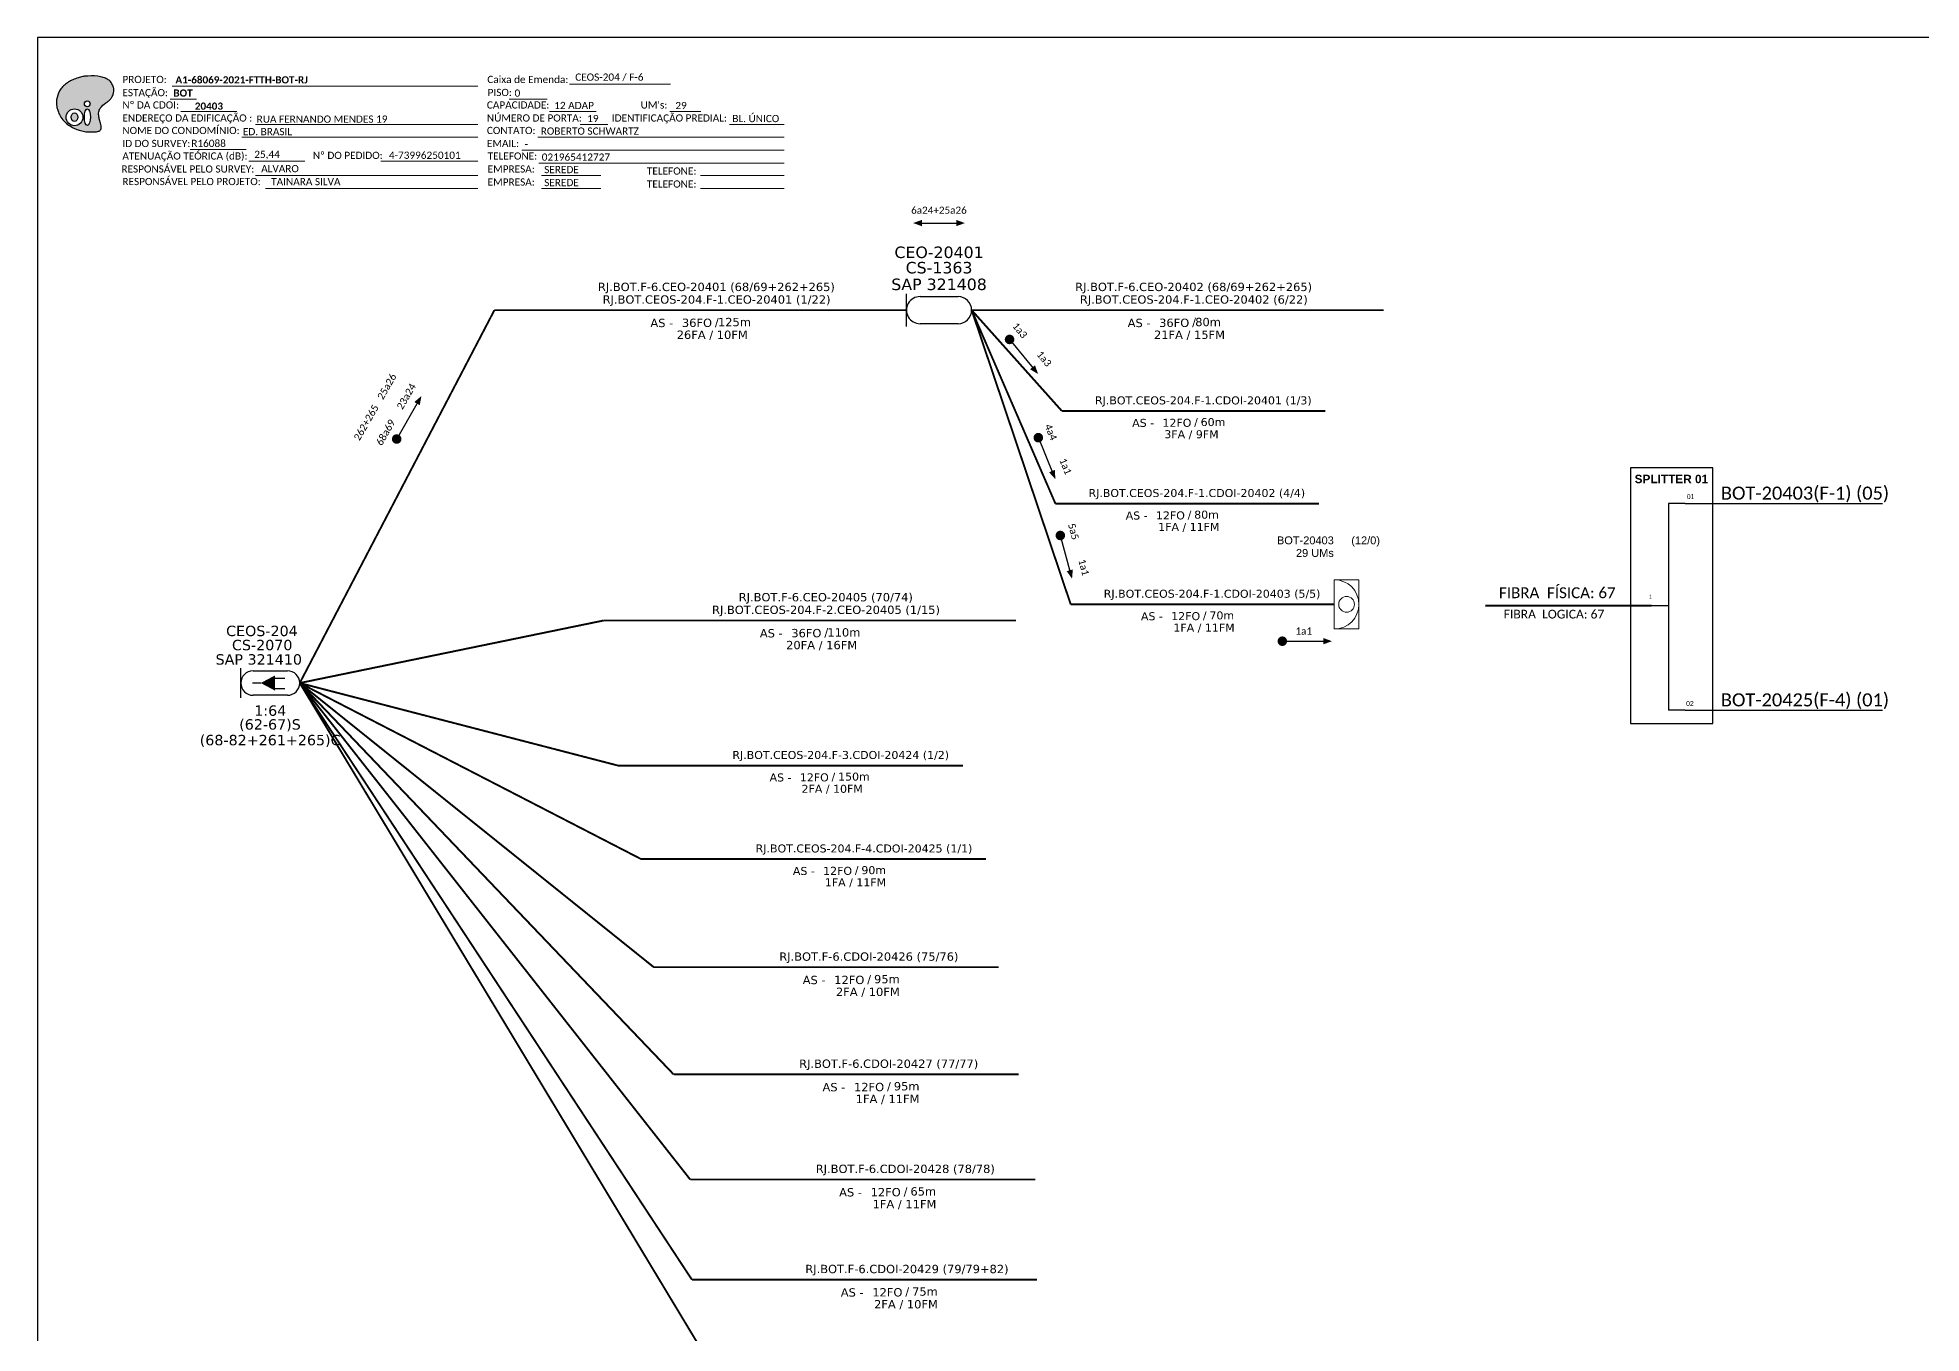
# Model space of a CAD drawing. Extents: x -89 to 749, y 705 to 1299.
# Drawn here: x -89.3 to 379.1, y 976.6 to 1299 of the extents above; entities that cross this region are included whole.
import ezdxf
from ezdxf.enums import TextEntityAlignment as Align

# ---------------------------------------------------------------- set-up
doc = ezdxf.new("R2010")
doc.units = 0
for name, color, linetype, lineweight in [("20.0-LEGENDA DOS CDO'S", 1, 'Continuous', 0), ('20.1-CDO_INTERIOR', 1, 'Continuous', 0), ('40.1-ETIQUETAS', 1, 'Continuous', 20)]:
    doc.layers.add(name, color=color, linetype=linetype, lineweight=lineweight)
for name, color, linetype in [('20.4-CEOS', 1, 'Continuous'), ('CABO OPTICO EXISTENTE', 5, 'Continuous'), ('CAP a instalar', 1, 'Continuous'), ('SETA', 7, 'Continuous')]:
    doc.layers.add(name, color=color, linetype=linetype)
doc.styles.add('ARIAL', font='arial.ttf')
doc.styles.add('siredit', font='verdana.ttf')
doc.styles.get("Standard").update_dxf_attribs({"font": 'arial.ttf'})
doc.styles.add('WMF-Calibri0', font='calibri.ttf')
doc.styles.add('WMF-Calibri1', font='calibrib.ttf')
doc.linetypes.add('FENCELINE1', pattern='A,0.25,-0.1,[133,ltypeshp.shx,S=0.1,R=0,X=-0.1,Y=0],-0.1,1', length=1.45)

# ---------------------------------------------------------------- blocks, each defined once
blk = doc.blocks.new('OI')
h = blk.add_hatch(color=40)
edge = h.paths.add_edge_path()
edge.add_spline(control_points=[(4.35, -0.67), (3.92, -0.99), (3.26, -1.5), (2.81, -2.59), (2.9, -3.5), (3.06, -4.27), (3.31, -4.85), (3.37, -5.39), (3.4, -5.88), (3.2, -6.4), (2.54, -6.61), (1.65, -6.63), (0.55, -6.67), (-0.56, -6.42), (-1.61, -6.14), (-2.77, -5.61), (-3.92, -4.77), (-4.89, -3.7), (-5.34, -2.65), (-5.6, -1.94), (-5.85, -0.96), (-5.71, 0.47), (-5.1, 2.02), (-4.14, 3.02), (-3.3, 3.61), (-2.37, 4.16), (-1.36, 4.44), (-0.56, 4.7), (0.79, 4.85), (2.24, 4.97), (3.79, 4.57), (4.67, 4.21), (5.44, 3.65), (5.76, 2.99), (6.03, 2.21), (6.01, 1.46), (5.72, 0.64), (5.31, 0.08), (4.88, -0.38), (4.51, -0.55), (4.35, -0.67)], knot_values=[0, 0, 0, 0, 1.60434, 2.417191, 3.427595, 4.282808, 4.776746, 5.304182, 5.888771, 6.258406, 6.858137, 7.79129, 8.986195, 10.124242, 11.187857, 12.242908, 13.953784, 15.414161, 16.515391, 17.349188, 17.675853, 19.552021, 21.515531, 22.568638, 23.63245, 24.621084, 25.782718, 26.745347, 27.142653, 29.870543, 31.004649, 31.921532, 32.709589, 33.801391, 34.042471, 35.192333, 35.971461, 36.628871, 37.254359, 37.836911, 37.836911, 37.836911, 37.836911], degree=3, periodic=0)
h.paths.add_polyline_path([(1.13, -0.87, -1), (-0.04, -0.87, -1)], flags=16)
edge = h.paths.add_edge_path(flags=16)
edge.add_ellipse((0.56, -3.59), major_axis=(-0.02, 1.71), ratio=0.361305, start_angle=0, end_angle=360)
h.paths.add_polyline_path([(-0.36, -3.62, -1), (-3.8, -3.62, -1)], flags=16)
edge = h.paths.add_edge_path(flags=0)
edge.add_ellipse((-2.08, -3.62), major_axis=(0, 0.885), ratio=0.758294, start_angle=0, end_angle=360)
at = {"color": 40}
for centre, radius in [((-2.08, -3.62), 1.72), ((0.54, -0.87), 0.587)]:
    blk.add_circle(centre, radius, dxfattribs=at)
blk.add_ellipse((-2.08, -3.62), major_axis=(0, 0.885), ratio=0.758294, start_param=-3.141592653589792, end_param=3.141592653589792, dxfattribs=at)
blk.add_ellipse((0.56, -3.59), major_axis=(-0.02, 1.71), ratio=0.361305, dxfattribs=at)
at = {"color": 40, "start_tangent": (-0.800898, -0.598801), "end_tangent": (-0.800898, -0.598801)}
blk.add_spline([(4.35, -0.67), (3.2, -1.78), (2.9, -2.54), (2.92, -3.55), (3.12, -4.38), (3.28, -4.85), (3.37, -5.37), (3.35, -5.95), (3.2, -6.29), (2.66, -6.55), (1.73, -6.63), (0.54, -6.62), (-0.58, -6.41), (-1.6, -6.11), (-2.56, -5.67), (-3.95, -4.67), (-4.89, -3.56), (-5.37, -2.56), (-5.64, -1.78), (-5.72, -1.46), (-5.63, 0.42), (-4.84, 2.22), (-4.13, 2.99), (-3.27, 3.62), (-2.4, 4.09), (-1.3, 4.47), (-0.37, 4.72), (0.02, 4.77), (2.75, 4.8), (3.85, 4.53), (4.69, 4.16), (5.31, 3.68), (5.85, 2.73), (5.93, 2.5), (5.94, 1.35), (5.67, 0.62), (5.29, 0.08), (4.84, -0.36), (4.35, -0.67)], degree=3, dxfattribs=at)
blk = doc.blocks.new('CARIMBO')
at = {"color": 7, "lineweight": 0}
for points in [[(35.66, -16.79), (111.64, -16.79)], [(134.48, -16.3), (159.61, -16.3)], [(35.15, -20.06), (41.7, -20.06)], [(37.81, -23.14), (51.75, -23.14)], [(119.43, -20.02), (128.92, -20.02)], [(129.48, -23.14), (141.1, -23.14)], [(159.42, -23.14), (167.09, -23.14)], [(56.38, -26.37), (111.64, -26.37)], [(137.07, -26.37), (144.01, -26.37)], [(174.24, -26.37), (187.8, -26.37)], [(40.13, -32.55), (54.07, -32.55)], [(52.97, -29.48), (111.64, -29.48)], [(122.56, -32.72), (187.83, -32.72)], [(126.6, -29.48), (187.83, -29.48)], [(54.67, -35.52), (68.61, -35.52)], [(126.84, -35.96), (187.83, -35.96)], [(56.38, -39.07), (111.64, -39.07)], [(127.45, -39.07), (142.25, -39.07)], [(167.06, -39.07), (187.83, -39.07)], [(58.87, -42.31), (111.64, -42.31)], [(127.45, -42.31), (142.25, -42.31)], [(167.06, -42.31), (187.83, -42.31)]]:
    blk.add_lwpolyline(points, dxfattribs=at)
at = {"color": 7, "xscale": 1.213923925163967, "yscale": 1.213923925163967, "zscale": 1.213923925163967, "rotation": 0.1532896023949059}
blk.add_blockref('OI', (13.86, -20.16), dxfattribs=at)
at = {"color": 7, "lineweight": 0, "style": 'WMF-Calibri0'}
for s, height, p in [('PROJETO:', 1.793, (23.26, -16.04)), ('ESTAÇÃO:', 1.793, (23.26, -19.32)), ('Caixa de Emenda:', 1.7927, (114.02, -16.04)), ('PISO:', 1.793, (114.09, -19.28)), ('ENDEREÇO DA EDIFICAÇÃO :', 1.7927, (23.26, -25.63)), ('Nº DA CDOI:', 1.7927, (23.26, -22.39)), ('CAPACIDADE:', 1.7927, (113.91, -22.39)), ('NÚMERO DE PORTA:', 1.7927, (113.91, -25.63)), ('IDENTIFICAÇÃO PREDIAL:', 1.7927, (144.99, -25.63)), ("UM's:", 1.793, (152.15, -22.39)), ('NOME DO CONDOMÍNIO:', 1.7927, (23.26, -28.74)), ('CONTATO:', 1.793, (113.91, -28.74)), ('ATENUAÇÃO TEÓRICA (dB):', 1.7927, (23.26, -35.09)), ('ID DO SURVEY:', 1.7927, (23.26, -31.97)), ('EMAIL:', 1.793, (113.91, -31.97)), ('RESPONSÁVEL PELO SURVEY:', 1.7927, (23.02, -38.32)), ('TELEFONE:', 1.793, (114.09, -35.09)), ('EMPRESA:', 1.793, (114.09, -38.32)), ('TELEFONE:', 1.793, (153.7, -38.83)), ('RESPONSÁVEL PELO PROJETO:', 1.7927, (23.26, -41.44)), ('EMPRESA:', 1.793, (114.09, -41.56)), ('TELEFONE:', 1.793, (153.7, -42.06))]:
    blk.add_text(s, height=height, dxfattribs=at).set_placement(p)
at = {"color": 7, "lineweight": 0, "flags": 8}
for tag, p, style in [('CEOS-XX', (135.87, -15.46), 'WMF-Calibri0'), ('EST', (35.94, -19.41), 'WMF-Calibri1'), ('PROJ', (36.46, -16.13), 'WMF-Calibri1'), ('PISO_PTR', (120.78, -19.42), 'WMF-Calibri0'), ('CAPAC.', (130.66, -22.52), 'WMF-Calibri0'), ("UC'S", (160.78, -22.54), 'WMF-Calibri0'), ('NOME_DO_COND.', (53.23, -29.02), 'WMF-Calibri0'), ('LOGRADOURO', (56.65, -25.91), 'WMF-Calibri0'), ('NOME_DO_CONTATO', (127.3, -28.89), 'WMF-Calibri0'), ('N°', (138.85, -25.77), 'WMF-Calibri0'), ('N°PREDIO', (174.94, -25.77), 'WMF-Calibri0'), ('_ID_', (40.39, -31.94), 'WMF-Calibri0'), ('EMAIL', (123.26, -32.12), 'WMF-Calibri0'), ('O_POTEN', (56.06, -34.68), 'WMF-Calibri0'), ('RES_SURVEY', (57.78, -38.23), 'WMF-Calibri0'), ('TELEFONE', (127.55, -35.36), 'WMF-Calibri0'), ('EMP_RESP_SURVEY', (128.16, -38.47), 'WMF-Calibri0'), ('CONT_RESP_SURVEY', (167.76, -38.47), 'WMF-Calibri0'), ('RES_PROJ', (60.27, -41.47), 'WMF-Calibri0'), ('EMP_RESP_PROJ', (128.16, -41.71), 'WMF-Calibri0'), ('CONT_RESP_PROJ', (167.76, -41.71), 'WMF-Calibri0')]:
    blk.add_attdef(tag, p, '', height=1.79, dxfattribs=dict(at, style=style))
at = {"color": 7, "lineweight": 0, "style": 'WMF-Calibri1', "flags": 8}
blk.add_attdef("N° CDO'S", text='', height=1.79, dxfattribs=at).set_placement((44.78, -22.68), align=Align.CENTER)
blk = doc.blocks.new('ETIQUETA_RS5F')
at = {"layer": '40.1-ETIQUETAS', "color": 0, "style": 'siredit'}
blk.add_text('/', height=1.5, dxfattribs=at).set_placement((1.58, -1.95), align=Align.MIDDLE_RIGHT)
for tag, p in [('ETIQUETA_R_PRIMARIA', (1.21, 4.1)), ('ETIQUETA_R_SECUNDARIA', (1.21, 2.1)), ('F_ATIVAS/F_MORTAS', (1.14, -4.24))]:
    blk.add_attdef(tag, text='', height=1.5, dxfattribs=at).set_placement(p, align=Align.MIDDLE_CENTER)
for tag, p in [('TIPO_CABO', (-6.58, -2.12)), ('CAP_CABO', (0.4, -2.09))]:
    blk.add_attdef(tag, text='', height=1.5, dxfattribs=at).set_placement(p, align=Align.MIDDLE_RIGHT)
blk.add_attdef('METROS', text='', height=1.5, dxfattribs=at).set_placement((2.14, -1.95), align=Align.MIDDLE_LEFT)
for tag, p in [('FUSÃO_1', (0.85, -8.39)), ('FUSÃO_2', (0.85, -10.6)), ('FUSÃO_3', (0.85, -12.93)), ('FUSÃO_4', (0.85, -15.14)), ('FUSÃO_5', (0.85, -17.16))]:
    blk.add_attdef(tag, text='', height=1.5, dxfattribs=at).set_placement(p, align=Align.CENTER)
blk = doc.blocks.new('CEOS_RP_CT_DRT')
at = {"layer": '20.4-CEOS', "color": 0}
for p, q in [((-4.54, 1.19), (-1.19, 1.19)), ((-1.19, -1.19), (-4.54, -1.19))]:
    blk.add_line(p, q, dxfattribs=at)
for points in [[(-5.73, -1.43), (-5.73, 1.44)], [(-3.79, 0), (-4.59, 0)], [(-2.47, 0.48), (-1.45, 0.48)], [(-2.47, -0.52), (-1.45, -0.52)]]:
    blk.add_lwpolyline(points, dxfattribs=at)
blk.add_lwpolyline([(-3.79, 0, 0, 1.47, 0), (-2.41, 0, 1.47, 1.47, 0)], format="xyseb", dxfattribs=at)
for centre, start, end in [((-4.54, 0), 90, 270), ((-1.19, 0), 270, 90)]:
    blk.add_arc(centre, 1.19, start, end, dxfattribs=at)
at = {"layer": '20.4-CEOS', "color": 7, "style": 'siredit'}
for tag, p in [('Nº_DA_CEOS', (-2.86, 5.6)), ('LOCAL', (-2.86, 4.24)), ('SAP', (-2.86, 2.78)), ('RACIO_SPLITAGEM', (-2.86, -1.88)), ('FIBRAS_SPLITTER', (-2.86, -3.58)), ('FIBRAS_TOP_C', (-2.86, -5.08)), ('RESERVA_FINAIS', (-2.86, -6.39))]:
    blk.add_attdef(tag, text='', height=1.01, dxfattribs=at).set_placement(p, align=Align.TOP_CENTER)

msp = doc.modelspace()

# ---------------------------------------------------------------- linework, layer by layer
at = {"color": 7, "linetype": 'Continuous'}
for p, q in [((316.27, 1183.14), (316.27, 1131.7)), ((320.44, 1183.14), (316.27, 1183.14)), ((311.95, 1157.76), (316.25, 1157.76)), ((320.44, 1131.7), (316.27, 1131.7))]:
    msp.add_line(p, q, dxfattribs=at)
at = {"color": 10, "linetype": 'Continuous'}
for p, q in [((320.44, 1183.14), (369.44, 1183.12)), ((320.44, 1131.7), (369.44, 1131.68))]:
    msp.add_line(p, q, dxfattribs=at)
at = {"color": 1, "linetype": 'Continuous', "lineweight": 60}
msp.add_line((311.95, 1157.76), (270.75, 1157.63), dxfattribs=at)
msp.add_lwpolyline([(-89.32, 705.02), (749.25, 705.02), (749.25, 1299.02), (-89.32, 1299.02), (-89.32, 705.02)])
at = {"color": 7, "lineweight": 0}
msp.add_lwpolyline([(-4.01, 1268.26), (20.14, 1268.26)], dxfattribs=at)
at = {"color": 8, "const_width": 1.18}
for points in [[(152.01, 1224.39, 1), (152.76, 1223.47, 1)], [(159.31, 1200.04, 1), (159.76, 1198.94, 1)]]:
    msp.add_lwpolyline(points, format="xyb", close=True, dxfattribs=at)
at = {"const_width": 1.18}
msp.add_lwpolyline([(-0.33, 1198.64, 1), (0.26, 1199.67, 1)], format="xyb", close=True, dxfattribs=at)
at = {"color": 7}
msp.add_lwpolyline([(306.83, 1128.4), (327.3, 1128.4), (327.3, 1191.95), (306.83, 1191.95)], close=True, dxfattribs=at)
at = {"color": 7, "const_width": 1.18}
for points in [[(164.86, 1175.73, 1), (165.17, 1174.58, 1)], [(219.63, 1148.85, 1), (220.81, 1148.85, 1)]]:
    msp.add_lwpolyline(points, format="xyb", close=True, dxfattribs=at)
at = {"layer": '20.1-CDO_INTERIOR', "color": 1, "lineweight": 18}
msp.add_lwpolyline([(239.26, 1151.9), (239.26, 1164.13), (233.14, 1164.13), (233.14, 1151.9)], close=True, dxfattribs=at)
msp.add_circle((236.2, 1158.02), 1.96, dxfattribs=at)
msp.add_arc((233.14, 1158.02), 6.12, 270, 90, dxfattribs=at)
at = {"layer": 'CAP a instalar', "color": 5, "linetype": 'Continuous'}
for p, q in [((126.74, 1227.15), (126.74, 1235.28)), ((130.12, 1234.59), (139.58, 1234.59)), ((139.58, 1227.85), (130.12, 1227.84))]:
    msp.add_line(p, q, dxfattribs=at)
at = {"layer": 'CAP a instalar', "color": 7, "linetype": 'FENCELINE1', "ltscale": 4, "const_width": 0.474}
for points in [[(24.27, 1231.22), (-24.14, 1138.44)], [(24.27, 1231.22), (126.74, 1231.22)], [(142.96, 1231.22), (245.43, 1231.22)], [(51.49, 1154.01), (-24.14, 1138.44)], [(51.49, 1154.01), (153.96, 1154.01)], [(79.79, 965.89), (-24.14, 1138.44)], [(73.38, 989.99), (-24.14, 1138.44)], [(72.96, 1014.91), (-24.14, 1138.44)], [(68.83, 1041.07), (-24.14, 1138.44)], [(63.91, 1067.73), (-24.14, 1138.44)], [(63.91, 1067.73), (149.71, 1067.73)], [(68.83, 1041.07), (154.63, 1041.07)], [(72.96, 1014.91), (158.77, 1014.91)], [(73.38, 989.99), (159.18, 989.99)]]:
    msp.add_lwpolyline(points, dxfattribs=at)
at = {"layer": 'CAP a instalar', "color": 8, "linetype": 'FENCELINE1', "ltscale": 4, "const_width": 0.474}
for points in [[(142.96, 1231.22), (165.4, 1206.12)], [(142.96, 1231.22), (163.79, 1183.08)], [(165.4, 1206.12), (230.95, 1206.12)], [(163.79, 1183.08), (229.34, 1183.08)], [(60.76, 1094.63), (-24.14, 1138.44)], [(-24.14, 1138.44), (55.02, 1117.9)], [(55.02, 1117.9), (140.77, 1117.9)], [(60.76, 1094.63), (146.56, 1094.63)]]:
    msp.add_lwpolyline(points, dxfattribs=at)
at = {"layer": 'CAP a instalar', "color": 1, "linetype": 'FENCELINE1', "ltscale": 4, "const_width": 0.474}
for points in [[(142.96, 1231.22), (167.59, 1158.02)], [(167.59, 1158.02), (233.13, 1158.02)]]:
    msp.add_lwpolyline(points, dxfattribs=at)
at = {"layer": 'CAP a instalar', "color": 5, "linetype": 'Continuous'}
for centre, start_param, end_param in [((130.12, 1231.22), 6.283185, 9.424778), ((139.58, 1231.22), 3.141593, 6.283185)]:
    msp.add_ellipse(centre, major_axis=(0, 3.37), ratio=1, start_param=start_param, end_param=end_param, dxfattribs=at)
at = {"layer": 'SETA', "color": 7}
for points in [[(129.76, 1252.88), (139.93, 1252.88)], [(164.91, 1175.52), (167.56, 1165.69)], [(220.22, 1148.85), (230.4, 1148.85)]]:
    msp.add_lwpolyline(points, dxfattribs=at)
at = {"layer": 'SETA', "color": 8}
for points in [[(152.14, 1224.23), (158.61, 1216.36)], [(159.39, 1199.84), (163.23, 1190.41)]]:
    msp.add_lwpolyline(points, dxfattribs=at)
at = {"layer": 'SETA'}
msp.add_lwpolyline([(-0.03, 1199.15), (5.03, 1207.97)], dxfattribs=at)
at = {"layer": 'SETA', "color": 7}
for points in [[(130.58, 1253.68), (128.41, 1252.89), (130.58, 1252.11)], [(139.11, 1253.68), (141.28, 1252.89), (139.11, 1252.11)], [(168.12, 1166.69), (167.92, 1164.39), (166.6, 1166.28)], [(230.4, 1149.64), (232.57, 1148.85), (230.4, 1148.06)]]:
    msp.add_solid(points, dxfattribs=at)
at = {"layer": 'SETA', "color": 8}
for points in [[(158.71, 1217.5), (159.48, 1215.32), (157.49, 1216.5)], [(163.67, 1191.47), (163.76, 1189.17), (162.21, 1190.88)]]:
    msp.add_solid(points, dxfattribs=at)
at = {"layer": 'SETA'}
msp.add_solid([(4.35, 1208.36), (6.11, 1209.85), (5.71, 1207.58)], dxfattribs=at)

# ---------------------------------------------------------------- block references
ref = msp.add_blockref('CARIMBO', (-91.51, 1303.77))
ref.add_attrib('PROJ', 'A1-68069-2021-FTTH-BOT-RJ', (-55.05, 1287.63), dxfattribs={"color": 7, "lineweight": 0, "height": 1.7927, "style": 'WMF-Calibri1'})
ref.add_attrib('EST', 'BOT', (-55.57, 1284.35), dxfattribs={"color": 7, "lineweight": 0, "height": 1.793, "style": 'WMF-Calibri1'})
ref.add_attrib("N° CDO'S", '20403', dxfattribs={"color": 7, "lineweight": 0, "height": 1.793, "style": 'WMF-Calibri1'}).set_placement((-46.73, 1281.09), align=Align.CENTER)
ref.add_attrib('LOGRADOURO', 'RUA FERNANDO MENDES 19', (-34.86, 1277.86), dxfattribs={"color": 7, "lineweight": 0, "height": 1.7927, "style": 'WMF-Calibri0'})
ref.add_attrib('NOME_DO_COND.', 'ED. BRASIL', (-38.28, 1274.74), dxfattribs={"color": 7, "lineweight": 0, "height": 1.793, "style": 'WMF-Calibri0'})
ref.add_attrib('_ID_', 'R16088', (-51.11, 1271.83), dxfattribs={"color": 7, "lineweight": 0, "height": 1.793, "style": 'WMF-Calibri0'})
ref.add_attrib('O_POTEN', '25,44', (-35.45, 1269.09), dxfattribs={"color": 7, "lineweight": 0, "height": 1.793, "style": 'WMF-Calibri0'})
ref.add_attrib('RES_SURVEY', 'ALVARO', (-33.73, 1265.54), dxfattribs={"color": 7, "lineweight": 0, "height": 1.793, "style": 'WMF-Calibri0'})
ref.add_attrib('RES_PROJ', 'TAINARA SILVA', (-31.24, 1262.3), dxfattribs={"color": 7, "lineweight": 0, "height": 1.7927, "style": 'WMF-Calibri0'})
ref.add_attrib('CEOS-XX', 'CEOS-204 / F-6', (44.36, 1288.31), dxfattribs={"color": 7, "lineweight": 0, "height": 1.7927, "style": 'WMF-Calibri0'})
ref.add_attrib('CAPAC.', '12 ADAP', (39.15, 1281.25), dxfattribs={"color": 7, "lineweight": 0, "height": 1.793, "style": 'WMF-Calibri0'})
ref.add_attrib("UC'S", '29', (69.27, 1281.23), dxfattribs={"color": 7, "lineweight": 0, "height": 1.793, "style": 'WMF-Calibri0'})
ref.add_attrib('PISO_PTR', '0', (29.28, 1284.34), dxfattribs={"color": 7, "lineweight": 0, "height": 1.79, "style": 'WMF-Calibri0'})
ref.add_attrib('N°', '19', (47.34, 1278), dxfattribs={"color": 7, "lineweight": 0, "height": 1.793, "style": 'WMF-Calibri0'})
ref.add_attrib('N°PREDIO', 'BL. ÚNICO', (83.43, 1278), dxfattribs={"color": 7, "lineweight": 0, "height": 1.793, "style": 'WMF-Calibri0'})
ref.add_attrib('NOME_DO_CONTATO', 'ROBERTO SCHWARTZ', (35.79, 1274.88), dxfattribs={"color": 7, "lineweight": 0, "height": 1.7927, "style": 'WMF-Calibri0'})
ref.add_attrib('EMAIL', '-', (31.75, 1271.65), dxfattribs={"color": 7, "lineweight": 0, "height": 1.79, "style": 'WMF-Calibri0'})
ref.add_attrib('TELEFONE', '021965412727', (36.04, 1268.41), dxfattribs={"color": 7, "lineweight": 0, "height": 1.7927, "style": 'WMF-Calibri0'})
ref.add_attrib('EMP_RESP_SURVEY', 'SEREDE', (36.65, 1265.3), dxfattribs={"color": 7, "lineweight": 0, "height": 1.793, "style": 'WMF-Calibri0'})
ref.add_attrib('EMP_RESP_PROJ', 'SEREDE', (36.65, 1262.06), dxfattribs={"color": 7, "lineweight": 0, "height": 1.793, "style": 'WMF-Calibri0'})
at = {"layer": '20.4-CEOS', "color": 7}
ref = msp.add_blockref('CEOS_RP_CT_DRT', (-24.14, 1138.44), dxfattribs=dict(at, xscale=2.560355082302619, yscale=2.560355082302619, zscale=2.560355076103775))
ref.add_attrib('Nº_DA_CEOS', 'CEOS-204', dxfattribs={"color": 7, "height": 2.585, "style": 'siredit'}).set_placement((-33.55, 1152.7), align=Align.TOP_CENTER)
ref.add_attrib('LOCAL', 'CS-2070', dxfattribs={"color": 7, "height": 2.585, "style": 'siredit'}).set_placement((-33.48, 1149.19), align=Align.TOP_CENTER)
ref.add_attrib('SAP', 'SAP 321410', dxfattribs={"color": 7, "height": 2.585, "style": 'siredit'}).set_placement((-34.33, 1145.61), align=Align.TOP_CENTER)
ref.add_attrib('RACIO_SPLITAGEM', '1:64', dxfattribs={"color": 7, "height": 2.585, "style": 'siredit'}).set_placement((-31.47, 1132.87), align=Align.TOP_CENTER)
ref.add_attrib('FIBRAS_SPLITTER', '(62-67)S', dxfattribs={"color": 7, "height": 2.585, "style": 'siredit'}).set_placement((-31.54, 1129.44), align=Align.TOP_CENTER)
ref.add_attrib('FIBRAS_TOP_C', '(68-82+261+265)C', dxfattribs={"color": 7, "height": 2.5851, "style": 'siredit'}).set_placement((-31.5, 1125.54), align=Align.TOP_CENTER)
at = {"layer": 'CAP a instalar', "color": 7, "linetype": 'FENCELINE1', "ltscale": 7}
ref = msp.add_blockref('ETIQUETA_RS5F', (77.88, 1230.96), dxfattribs=dict(at, xscale=1.38152629024049, yscale=1.38152629024076, zscale=1.38152629024076))
ref.add_attrib('ETIQUETA_R_PRIMARIA', 'RJ.BOT.F-6.CEO-20401 (68/69+262+265)', dxfattribs={"layer": '40.1-ETIQUETAS', "color": 0, "height": 2.0723, "style": 'siredit'}).set_placement((79.47, 1237.01), align=Align.MIDDLE_CENTER)
ref.add_attrib('ETIQUETA_R_SECUNDARIA', 'RJ.BOT.CEOS-204.F-1.CEO-20401 (1/22)', dxfattribs={"layer": '40.1-ETIQUETAS', "color": 0, "height": 2.0723, "style": 'siredit'}).set_placement((79.52, 1233.87), align=Align.MIDDLE_CENTER)
ref.add_attrib('TIPO_CABO', 'AS -', dxfattribs={"layer": '40.1-ETIQUETAS', "color": 0, "height": 2.072, "style": 'siredit'}).set_placement((68.74, 1228.04), align=Align.MIDDLE_RIGHT)
ref.add_attrib('CAP_CABO', '36FO', dxfattribs={"layer": '40.1-ETIQUETAS', "color": 0, "height": 2.072, "style": 'siredit'}).set_placement((78.39, 1228.07), align=Align.MIDDLE_RIGHT)
ref.add_attrib('METROS', '125m', dxfattribs={"layer": '40.1-ETIQUETAS', "color": 0, "height": 2.072, "style": 'siredit'}).set_placement((79.87, 1228.26), align=Align.MIDDLE_LEFT)
ref.add_attrib('F_ATIVAS/F_MORTAS', '26FA / 10FM', dxfattribs={"layer": '40.1-ETIQUETAS', "color": 0, "height": 2.0723, "style": 'siredit'}).set_placement((78.44, 1225.1), align=Align.MIDDLE_CENTER)
ref = msp.add_blockref('ETIQUETA_RS5F', (196.57, 1230.97), dxfattribs=dict(at, xscale=1.38152629024049, yscale=1.38152629024076, zscale=1.38152629024076))
ref.add_attrib('ETIQUETA_R_PRIMARIA', 'RJ.BOT.F-6.CEO-20402 (68/69+262+265)', dxfattribs={"layer": '40.1-ETIQUETAS', "color": 0, "height": 2.0723, "style": 'siredit'}).set_placement((198.15, 1237.01), align=Align.MIDDLE_CENTER)
ref.add_attrib('ETIQUETA_R_SECUNDARIA', 'RJ.BOT.CEOS-204.F-1.CEO-20402 (6/22)', dxfattribs={"layer": '40.1-ETIQUETAS', "color": 0, "height": 2.0723, "style": 'siredit'}).set_placement((198.2, 1233.87), align=Align.MIDDLE_CENTER)
ref.add_attrib('TIPO_CABO', 'AS -', dxfattribs={"layer": '40.1-ETIQUETAS', "color": 0, "height": 2.072, "style": 'siredit'}).set_placement((187.43, 1228.04), align=Align.MIDDLE_RIGHT)
ref.add_attrib('CAP_CABO', '36FO', dxfattribs={"layer": '40.1-ETIQUETAS', "color": 0, "height": 2.072, "style": 'siredit'}).set_placement((197.07, 1228.07), align=Align.MIDDLE_RIGHT)
ref.add_attrib('METROS', '80m', dxfattribs={"layer": '40.1-ETIQUETAS', "color": 0, "height": 2.072, "style": 'siredit'}).set_placement((198.55, 1228.27), align=Align.MIDDLE_LEFT)
ref.add_attrib('F_ATIVAS/F_MORTAS', '21FA / 15FM', dxfattribs={"layer": '40.1-ETIQUETAS', "color": 0, "height": 2.0723, "style": 'siredit'}).set_placement((197.13, 1225.1), align=Align.MIDDLE_CENTER)
at = {"layer": 'CAP a instalar', "color": 8, "linetype": 'FENCELINE1', "ltscale": 7}
ref = msp.add_blockref('ETIQUETA_RS5F', (197.11, 1205.97), dxfattribs=dict(at, xscale=1.326817849145932, yscale=1.326817849145932, zscale=1.326817849147226))
ref.add_attrib('ETIQUETA_R_SECUNDARIA', 'RJ.BOT.CEOS-204.F-1.CDOI-20401 (1/3)', dxfattribs={"layer": 'CABO OPTICO EXISTENTE', "color": 0, "height": 1.9902, "style": 'siredit'}).set_placement((200.57, 1208.77), align=Align.MIDDLE_CENTER)
ref.add_attrib('TIPO_CABO', 'AS -', dxfattribs={"layer": '40.1-ETIQUETAS', "color": 0, "height": 1.99, "style": 'siredit'}).set_placement((188.33, 1203.17), align=Align.MIDDLE_RIGHT)
ref.add_attrib('CAP_CABO', '12FO', dxfattribs={"layer": '40.1-ETIQUETAS', "color": 0, "height": 1.99, "style": 'siredit'}).set_placement((197.6, 1203.2), align=Align.MIDDLE_RIGHT)
ref.add_attrib('METROS', '60m', dxfattribs={"layer": '40.1-ETIQUETAS', "color": 0, "height": 1.99, "style": 'siredit'}).set_placement((199.91, 1203.38), align=Align.MIDDLE_LEFT)
ref.add_attrib('F_ATIVAS/F_MORTAS', '3FA / 9FM', dxfattribs={"layer": '40.1-ETIQUETAS', "color": 0, "height": 1.99, "style": 'siredit'}).set_placement((197.62, 1200.34), align=Align.MIDDLE_CENTER)
ref = msp.add_blockref('ETIQUETA_RS5F', (195.5, 1182.93), dxfattribs=dict(at, xscale=1.326817849145932, yscale=1.326817849145932, zscale=1.326817849147226))
ref.add_attrib('ETIQUETA_R_SECUNDARIA', 'RJ.BOT.CEOS-204.F-1.CDOI-20402 (4/4)', dxfattribs={"layer": 'CABO OPTICO EXISTENTE', "color": 0, "height": 1.9902, "style": 'siredit'}).set_placement((198.95, 1185.72), align=Align.MIDDLE_CENTER)
ref.add_attrib('TIPO_CABO', 'AS -', dxfattribs={"layer": '40.1-ETIQUETAS', "color": 0, "height": 1.99, "style": 'siredit'}).set_placement((186.72, 1180.12), align=Align.MIDDLE_RIGHT)
ref.add_attrib('CAP_CABO', '12FO', dxfattribs={"layer": '40.1-ETIQUETAS', "color": 0, "height": 1.99, "style": 'siredit'}).set_placement((195.98, 1180.15), align=Align.MIDDLE_RIGHT)
ref.add_attrib('METROS', '80m', dxfattribs={"layer": '40.1-ETIQUETAS', "color": 0, "height": 1.99, "style": 'siredit'}).set_placement((198.3, 1180.34), align=Align.MIDDLE_LEFT)
ref.add_attrib('F_ATIVAS/F_MORTAS', '1FA / 11FM', dxfattribs={"layer": '40.1-ETIQUETAS', "color": 0, "height": 1.99, "style": 'siredit'}).set_placement((196.96, 1177.3), align=Align.MIDDLE_CENTER)
at = {"layer": 'CAP a instalar', "color": 7, "linetype": 'FENCELINE1', "ltscale": 7}
ref = msp.add_blockref('ETIQUETA_RS5F', (105.1, 1153.75), dxfattribs=dict(at, xscale=1.38152629024049, yscale=1.38152629024076, zscale=1.38152629024076))
ref.add_attrib('ETIQUETA_R_PRIMARIA', 'RJ.BOT.F-6.CEO-20405 (70/74)', dxfattribs={"layer": '40.1-ETIQUETAS', "color": 0, "height": 2.0723, "style": 'siredit'}).set_placement((106.68, 1159.8), align=Align.MIDDLE_CENTER)
ref.add_attrib('ETIQUETA_R_SECUNDARIA', 'RJ.BOT.CEOS-204.F-2.CEO-20405 (1/15)', dxfattribs={"layer": '40.1-ETIQUETAS', "color": 0, "height": 2.0723, "style": 'siredit'}).set_placement((106.73, 1156.66), align=Align.MIDDLE_CENTER)
ref.add_attrib('TIPO_CABO', 'AS -', dxfattribs={"layer": '40.1-ETIQUETAS', "color": 0, "height": 2.072, "style": 'siredit'}).set_placement((95.96, 1150.83), align=Align.MIDDLE_RIGHT)
ref.add_attrib('CAP_CABO', '36FO', dxfattribs={"layer": '40.1-ETIQUETAS', "color": 0, "height": 2.072, "style": 'siredit'}).set_placement((105.6, 1150.86), align=Align.MIDDLE_RIGHT)
ref.add_attrib('METROS', '110m', dxfattribs={"layer": '40.1-ETIQUETAS', "color": 0, "height": 2.072, "style": 'siredit'}).set_placement((107.08, 1151.05), align=Align.MIDDLE_LEFT)
ref.add_attrib('F_ATIVAS/F_MORTAS', '20FA / 16FM', dxfattribs={"layer": '40.1-ETIQUETAS', "color": 0, "height": 2.0723, "style": 'siredit'}).set_placement((105.65, 1147.89), align=Align.MIDDLE_CENTER)
at = {"layer": 'CAP a instalar', "color": 1, "linetype": 'FENCELINE1', "ltscale": 7}
ref = msp.add_blockref('ETIQUETA_RS5F', (199.29, 1157.87), dxfattribs=dict(at, xscale=1.326817849145932, yscale=1.326817849145932, zscale=1.326817849147226))
ref.add_attrib('ETIQUETA_R_SECUNDARIA', 'RJ.BOT.CEOS-204.F-1.CDOI-20403 (5/5)', dxfattribs={"layer": 'CABO OPTICO EXISTENTE', "color": 0, "height": 1.9902, "style": 'siredit'}).set_placement((202.75, 1160.66), align=Align.MIDDLE_CENTER)
ref.add_attrib('TIPO_CABO', 'AS -', dxfattribs={"layer": '40.1-ETIQUETAS', "color": 0, "height": 1.99, "style": 'siredit'}).set_placement((190.51, 1155.06), align=Align.MIDDLE_RIGHT)
ref.add_attrib('CAP_CABO', '12FO', dxfattribs={"layer": '40.1-ETIQUETAS', "color": 0, "height": 1.99, "style": 'siredit'}).set_placement((199.78, 1155.09), align=Align.MIDDLE_RIGHT)
ref.add_attrib('METROS', '70m', dxfattribs={"layer": '40.1-ETIQUETAS', "color": 0, "height": 1.99, "style": 'siredit'}).set_placement((202.09, 1155.27), align=Align.MIDDLE_LEFT)
ref.add_attrib('F_ATIVAS/F_MORTAS', '1FA / 11FM', dxfattribs={"layer": '40.1-ETIQUETAS', "color": 0, "height": 1.99, "style": 'siredit'}).set_placement((200.74, 1152.23), align=Align.MIDDLE_CENTER)
at = {"layer": 'CAP a instalar', "color": 8, "linetype": 'FENCELINE1', "ltscale": 7}
ref = msp.add_blockref('ETIQUETA_RS5F', (106.93, 1117.75), dxfattribs=dict(at, xscale=1.326817849145932, yscale=1.326817849145932, zscale=1.326817849147226))
ref.add_attrib('ETIQUETA_R_SECUNDARIA', 'RJ.BOT.CEOS-204.F-3.CDOI-20424 (1/2)', dxfattribs={"layer": 'CABO OPTICO EXISTENTE', "color": 0, "height": 1.9902, "style": 'siredit'}).set_placement((110.39, 1120.54), align=Align.MIDDLE_CENTER)
ref.add_attrib('TIPO_CABO', 'AS -', dxfattribs={"layer": '40.1-ETIQUETAS', "color": 0, "height": 1.99, "style": 'siredit'}).set_placement((98.16, 1114.95), align=Align.MIDDLE_RIGHT)
ref.add_attrib('CAP_CABO', '12FO', dxfattribs={"layer": '40.1-ETIQUETAS', "color": 0, "height": 1.99, "style": 'siredit'}).set_placement((107.42, 1114.97), align=Align.MIDDLE_RIGHT)
ref.add_attrib('METROS', '150m', dxfattribs={"layer": '40.1-ETIQUETAS', "color": 0, "height": 1.99, "style": 'siredit'}).set_placement((109.74, 1115.16), align=Align.MIDDLE_LEFT)
ref.add_attrib('F_ATIVAS/F_MORTAS', '2FA / 10FM', dxfattribs={"layer": '40.1-ETIQUETAS', "color": 0, "height": 1.99, "style": 'siredit'}).set_placement((108.27, 1112.12), align=Align.MIDDLE_CENTER)
ref = msp.add_blockref('ETIQUETA_RS5F', (112.72, 1094.48), dxfattribs=dict(at, xscale=1.326817849145932, yscale=1.326817849145932, zscale=1.326817849147226))
ref.add_attrib('ETIQUETA_R_SECUNDARIA', 'RJ.BOT.CEOS-204.F-4.CDOI-20425 (1/1)', dxfattribs={"layer": 'CABO OPTICO EXISTENTE', "color": 0, "height": 1.9902, "style": 'siredit'}).set_placement((116.18, 1097.28), align=Align.MIDDLE_CENTER)
ref.add_attrib('TIPO_CABO', 'AS -', dxfattribs={"layer": '40.1-ETIQUETAS', "color": 0, "height": 1.99, "style": 'siredit'}).set_placement((103.95, 1091.68), align=Align.MIDDLE_RIGHT)
ref.add_attrib('CAP_CABO', '12FO', dxfattribs={"layer": '40.1-ETIQUETAS', "color": 0, "height": 1.99, "style": 'siredit'}).set_placement((113.21, 1091.71), align=Align.MIDDLE_RIGHT)
ref.add_attrib('METROS', '90m', dxfattribs={"layer": '40.1-ETIQUETAS', "color": 0, "height": 1.99, "style": 'siredit'}).set_placement((115.53, 1091.89), align=Align.MIDDLE_LEFT)
ref.add_attrib('F_ATIVAS/F_MORTAS', '1FA / 11FM', dxfattribs={"layer": '40.1-ETIQUETAS', "color": 0, "height": 1.99, "style": 'siredit'}).set_placement((114.06, 1088.85), align=Align.MIDDLE_CENTER)
at = {"layer": 'CAP a instalar', "color": 7, "linetype": 'FENCELINE1', "ltscale": 7}
ref = msp.add_blockref('ETIQUETA_RS5F', (115.76, 1067.47), dxfattribs=dict(at, xscale=1.381526290239413, yscale=1.381526290239413, zscale=1.38152629024076))
ref.add_attrib('ETIQUETA_R_SECUNDARIA', 'RJ.BOT.F-6.CDOI-20426 (75/76)', dxfattribs={"layer": 'CABO OPTICO EXISTENTE', "color": 0, "height": 2.0723, "style": 'siredit'}).set_placement((117.39, 1070.38), align=Align.MIDDLE_CENTER)
ref.add_attrib('TIPO_CABO', 'AS -', dxfattribs={"layer": '40.1-ETIQUETAS', "color": 0, "height": 2.072, "style": 'siredit'}).set_placement((106.62, 1064.55), align=Align.MIDDLE_RIGHT)
ref.add_attrib('CAP_CABO', '12FO', dxfattribs={"layer": '40.1-ETIQUETAS', "color": 0, "height": 2.072, "style": 'siredit'}).set_placement((116.27, 1064.58), align=Align.MIDDLE_RIGHT)
ref.add_attrib('METROS', '95m', dxfattribs={"layer": '40.1-ETIQUETAS', "color": 0, "height": 2.072, "style": 'siredit'}).set_placement((118.68, 1064.77), align=Align.MIDDLE_LEFT)
ref.add_attrib('F_ATIVAS/F_MORTAS', '2FA / 10FM', dxfattribs={"layer": '40.1-ETIQUETAS', "color": 0, "height": 2.072, "style": 'siredit'}).set_placement((117.14, 1061.61), align=Align.MIDDLE_CENTER)
ref = msp.add_blockref('ETIQUETA_RS5F', (120.68, 1040.82), dxfattribs=dict(at, xscale=1.381526290239413, yscale=1.381526290239413, zscale=1.38152629024076))
ref.add_attrib('ETIQUETA_R_SECUNDARIA', 'RJ.BOT.F-6.CDOI-20427 (77/77)', dxfattribs={"layer": 'CABO OPTICO EXISTENTE', "color": 0, "height": 2.0723, "style": 'siredit'}).set_placement((122.32, 1043.72), align=Align.MIDDLE_CENTER)
ref.add_attrib('TIPO_CABO', 'AS -', dxfattribs={"layer": '40.1-ETIQUETAS', "color": 0, "height": 2.072, "style": 'siredit'}).set_placement((111.54, 1037.89), align=Align.MIDDLE_RIGHT)
ref.add_attrib('CAP_CABO', '12FO', dxfattribs={"layer": '40.1-ETIQUETAS', "color": 0, "height": 2.072, "style": 'siredit'}).set_placement((121.19, 1037.92), align=Align.MIDDLE_RIGHT)
ref.add_attrib('METROS', '95m', dxfattribs={"layer": '40.1-ETIQUETAS', "color": 0, "height": 2.072, "style": 'siredit'}).set_placement((123.6, 1038.12), align=Align.MIDDLE_LEFT)
ref.add_attrib('F_ATIVAS/F_MORTAS', '1FA / 11FM', dxfattribs={"layer": '40.1-ETIQUETAS', "color": 0, "height": 2.072, "style": 'siredit'}).set_placement((122.05, 1034.95), align=Align.MIDDLE_CENTER)
ref = msp.add_blockref('ETIQUETA_RS5F', (124.82, 1014.65), dxfattribs=dict(at, xscale=1.381526290239413, yscale=1.381526290239413, zscale=1.38152629024076))
ref.add_attrib('ETIQUETA_R_SECUNDARIA', 'RJ.BOT.F-6.CDOI-20428 (78/78)', dxfattribs={"layer": 'CABO OPTICO EXISTENTE', "color": 0, "height": 2.0723, "style": 'siredit'}).set_placement((126.45, 1017.56), align=Align.MIDDLE_CENTER)
ref.add_attrib('TIPO_CABO', 'AS -', dxfattribs={"layer": '40.1-ETIQUETAS', "color": 0, "height": 2.072, "style": 'siredit'}).set_placement((115.68, 1011.73), align=Align.MIDDLE_RIGHT)
ref.add_attrib('CAP_CABO', '12FO', dxfattribs={"layer": '40.1-ETIQUETAS', "color": 0, "height": 2.072, "style": 'siredit'}).set_placement((125.32, 1011.76), align=Align.MIDDLE_RIGHT)
ref.add_attrib('METROS', '65m', dxfattribs={"layer": '40.1-ETIQUETAS', "color": 0, "height": 2.072, "style": 'siredit'}).set_placement((127.73, 1011.95), align=Align.MIDDLE_LEFT)
ref.add_attrib('F_ATIVAS/F_MORTAS', '1FA / 11FM', dxfattribs={"layer": '40.1-ETIQUETAS', "color": 0, "height": 2.072, "style": 'siredit'}).set_placement((126.25, 1008.79), align=Align.MIDDLE_CENTER)
ref = msp.add_blockref('ETIQUETA_RS5F', (125.23, 989.73), dxfattribs=dict(at, xscale=1.381526290239413, yscale=1.381526290239413, zscale=1.38152629024076))
ref.add_attrib('ETIQUETA_R_SECUNDARIA', 'RJ.BOT.F-6.CDOI-20429 (79/79+82)', dxfattribs={"layer": 'CABO OPTICO EXISTENTE', "color": 0, "height": 2.0723, "style": 'siredit'}).set_placement((126.86, 992.64), align=Align.MIDDLE_CENTER)
ref.add_attrib('TIPO_CABO', 'AS -', dxfattribs={"layer": '40.1-ETIQUETAS', "color": 0, "height": 2.072, "style": 'siredit'}).set_placement((116.09, 986.81), align=Align.MIDDLE_RIGHT)
ref.add_attrib('CAP_CABO', '12FO', dxfattribs={"layer": '40.1-ETIQUETAS', "color": 0, "height": 2.072, "style": 'siredit'}).set_placement((125.74, 986.84), align=Align.MIDDLE_RIGHT)
ref.add_attrib('METROS', '75m', dxfattribs={"layer": '40.1-ETIQUETAS', "color": 0, "height": 2.072, "style": 'siredit'}).set_placement((128.15, 987.03), align=Align.MIDDLE_LEFT)
ref.add_attrib('F_ATIVAS/F_MORTAS', '2FA / 10FM', dxfattribs={"layer": '40.1-ETIQUETAS', "color": 0, "height": 2.072, "style": 'siredit'}).set_placement((126.62, 983.87), align=Align.MIDDLE_CENTER)

# ---------------------------------------------------------------- texts
at = {"color": 7, "lineweight": 0, "style": 'WMF-Calibri0'}
msp.add_text('Nº DO PEDIDO:', height=1.7927, dxfattribs=at).set_placement((-20.88, 1268.84))
at = {"color": 7, "attachment_point": 5}
for s, insert, char_height, width in [('\\fCalibri|b0|i0|c0|p34;6a24+25a26', (134.82, 1256.08), 1.774, 29.9915), ('\\fCalibri|b0|i0|c0|p34;1a1', (225.54, 1151.36), 1.7767, 30.0359)]:
    msp.add_mtext(s, dxfattribs=dict(at, insert=insert, char_height=char_height, width=width))
at = {"color": 8, "char_height": 1.7767, "width": 30.0359, "attachment_point": 5, "rotation": 309.4148}
for insert in [(154.95, 1226.19), (160.98, 1219.12)]:
    msp.add_mtext('\\fCalibri|b0|i0|c0|p34;1a3', dxfattribs=dict(at, insert=insert))
at = {"attachment_point": 5}
for s, insert, char_height, width, rotation in [('\\C7;\\fCalibri|b0|i0|c0|p34;25a26', (-2.48, 1212.21), 1.774, 29.9915, 60.1367), ('\\C7;\\fCalibri|b0|i0|c0|p34;23a24', (2.36, 1209.75), 1.774, 29.9915, 60.1367), ('\\C7;\\fCalibri|b0|i0|c0|p34;262+265', (-7.62, 1203.25), 1.774, 29.9915, 60.1367), ('\\C7;\\fCalibri|b0|i0|c0|p34;68a69', (-2.78, 1200.8), 1.774, 29.9915, 60.1367), ('\\C8;\\fCalibri|b0|i0|c0|p34;4a4', (162.66, 1200.88), 1.7767, 30.0359, 292.1571), ('\\C8;\\fCalibri|b0|i0|c0|p34;1a1', (166.31, 1192.34), 1.7767, 30.0359, 292.1571)]:
    msp.add_mtext(s, dxfattribs=dict(at, insert=insert, char_height=char_height, width=width, rotation=rotation))
for s, insert, char_height, width in [('{\\fArial|b1|i0|c0|p34;\\C10;SPLITTER 01}', (316.97, 1189.2), 2.1027, 20.4671), ('\\C7;\\fArial|b0|i0;\\H0.578704x;01 ', (321.76, 1184.82), 2.1027, 4.4514), ('\\C1;\\fCalibri|b0|i0|c0|p34;BOT-20403(F-1) (05)', (350.2, 1185.34), 3.2491, 48.4557), ('\\C7;\\fCalibri|b0|i0|c0|p34;FIBRA  FÍSICA: 67', (288.6, 1160.89), 2.7076, 40.9341), ('\\C7;\\fArial|b0|i0|;\\H1.0273588255048;1', (311.75, 1159.92), 2.1027, 2.0827), ('\\C7;\\fCalibri|b0|i0|c0|p34;FIBRA  LOGICA: 67', (287.78, 1155.57), 2.1662, 40.9341), ('\\C7;\\fArial|b0|i0;\\H0.578704x;02 ', (321.58, 1133.33), 2.1027, 4.4514), ('\\fCalibri|b0|i0|c0|p34;BOT-20425(F-4) (01)', (350.19, 1133.9), 3.2491, 48.4557)]:
    msp.add_mtext(s, dxfattribs=dict(at, insert=insert, char_height=char_height, width=width))
at = {"color": 7, "char_height": 1.7767, "width": 30.0359, "attachment_point": 5, "rotation": 285.0504}
for s, insert in [('\\fCalibri|b0|i0|c0|p34;5a5', (168.28, 1176.15)), ('\\fCalibri|b0|i0|c0|p34;1a1', (170.85, 1167.22))]:
    msp.add_mtext(s, dxfattribs=dict(at, insert=insert))
at = {"color": 7, "lineweight": 0, "style": 'WMF-Calibri0', "flags": 8}
msp.add_attdef('4-73996250101', (-1.97, 1268.87), '4-73996250101', height=1.7927, dxfattribs=at)
at = {"layer": "20.0-LEGENDA DOS CDO'S", "color": 1, "style": 'ARIAL'}
for s, p in [('BOT-20403', (233.02, 1172.96)), ('29 UMs', (233.03, 1169.82))]:
    msp.add_text(s, height=1.958, dxfattribs=at).set_placement(p, align=Align.RIGHT)
msp.add_text('    (12/0)', height=1.954, dxfattribs=at).set_placement((239.42, 1172.96), align=Align.CENTER)
at = {"layer": '20.4-CEOS', "color": 5, "style": 'siredit'}
for s, p in [('CEO-20401', (134.85, 1247.05)), ('CS-1363', (134.85, 1243.22)), ('SAP 321408', (134.85, 1239.07))]:
    msp.add_text(s, height=2.858, rotation=0.0129, dxfattribs=at).set_placement(p, align=Align.TOP_CENTER)

doc.saveas('drawing.dxf')
